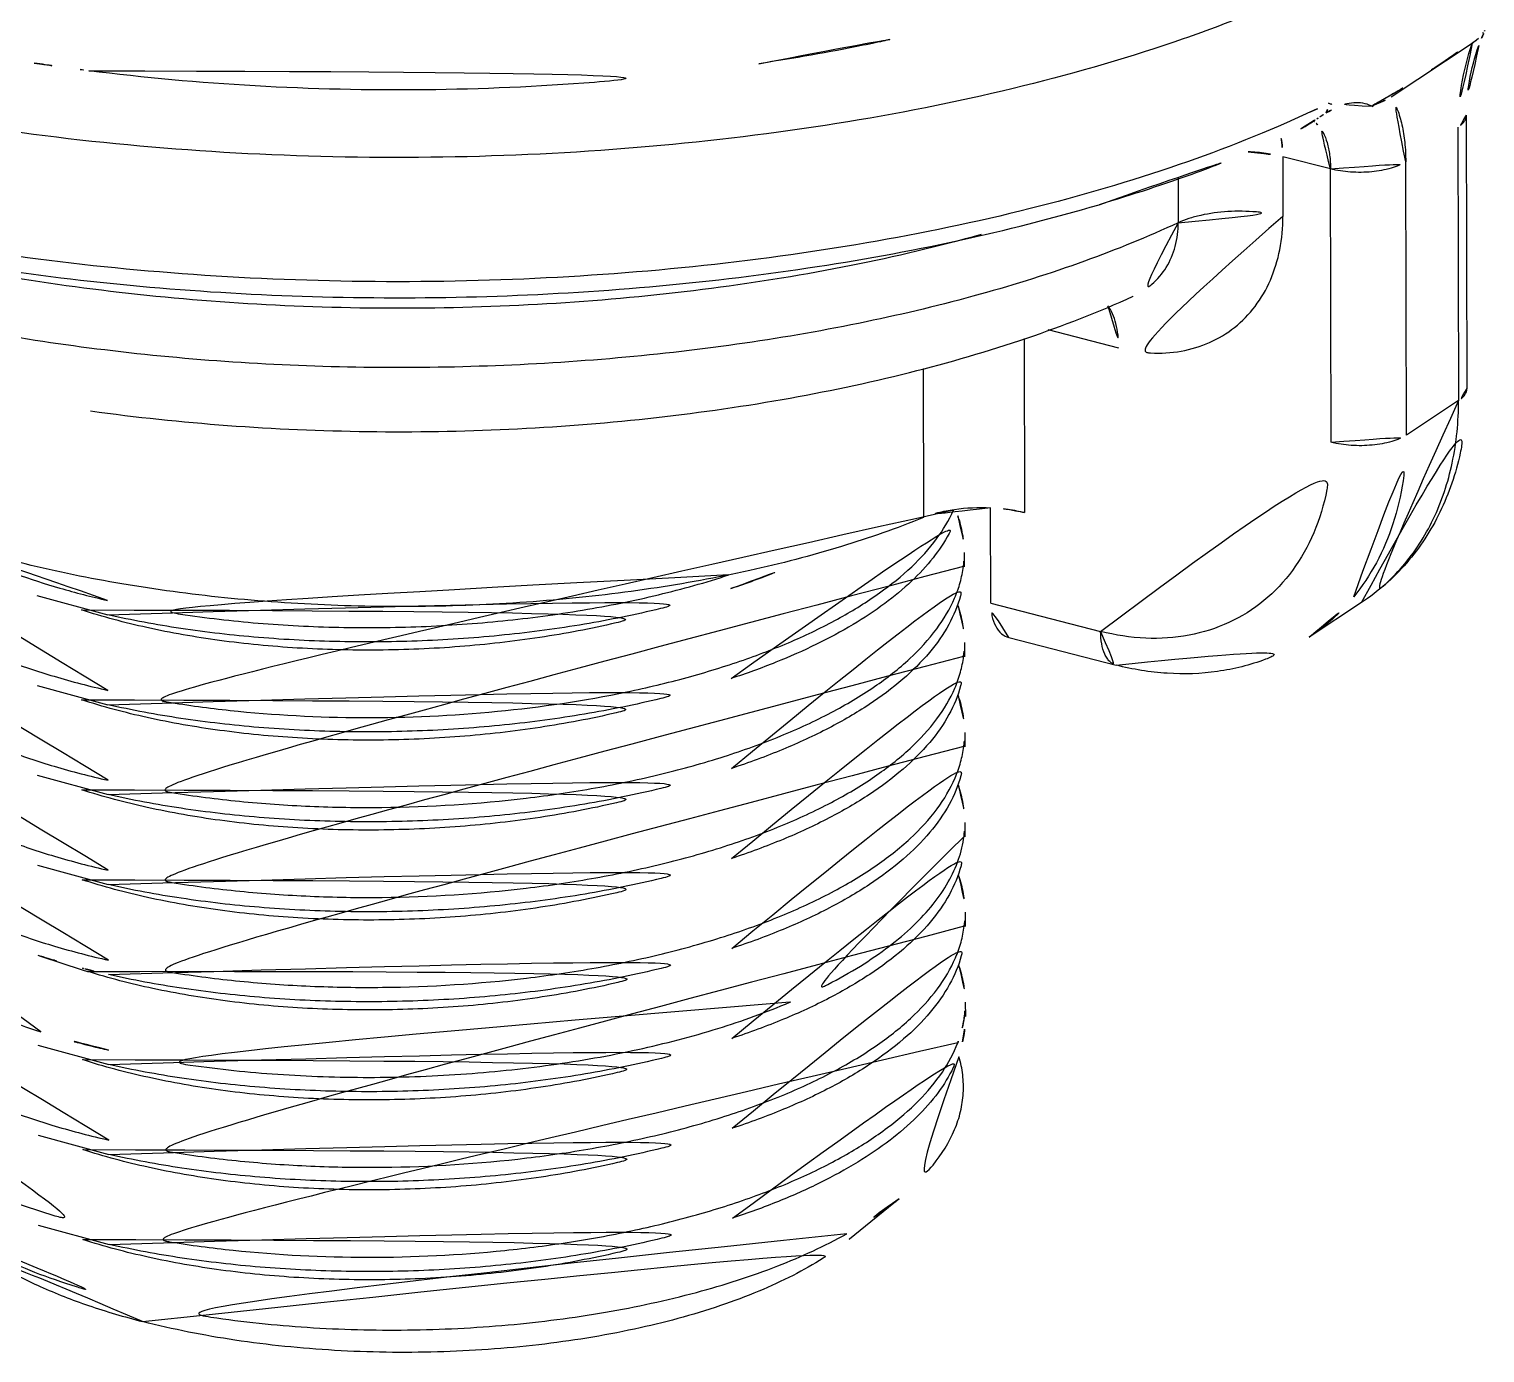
# Model space of a CAD drawing. Extents: x 16296660632 to 16296672714, y -37409619871 to -37409617455.
# Drawn here: x 16296672605.02 to 16296672631.71, y -37409617815.95 to -37409617791.69 of the extents above; entities that cross this region are included whole.
import ezdxf

# ---------------------------------------------------------------- set-up
doc = ezdxf.new("R2010")
doc.units = 0
doc.header["$LTSCALE"] = 10
doc.header["$MEASUREMENT"] = 0
doc.layers.get('0').update_dxf_attribs({"linetype": 'CONTINUOUS'})
doc.layers.add('02___PRT_ALL_AXES', color=7, linetype='CONTINUOUS')

msp = doc.modelspace()

# ---------------------------------------------------------------- linework, layer by layer
at = {"color": 7, "linetype": 'Continuous'}
for p, q in [((16296672631.66338, -37409617791.76329), (16296672631.67325, -37409617791.755363)), ((16296672631.67325, -37409617791.755363), (16296672631.67901, -37409617791.756844)), ((16296672629.98844, -37409617792.929649), (16296672631.476391, -37409617791.948288)), ((16296672629.653891, -37409617793.087196), (16296672629.659651, -37409617793.088676)), ((16296672629.65394, -37409617793.108162), (16296672629.653891, -37409617793.087196)), ((16296672628.62701, -37409617793.336838), (16296672628.65447, -37409617793.317596)), ((16296672628.65447, -37409617793.317596), (16296672628.647051, -37409617793.322693)), ((16296672631.36668, -37409617793.27002), (16296672631.37809, -37409617798.280144)), ((16296672631.213791, -37409617793.489929), (16296672631.225201, -37409617798.500053)), ((16296672628.87874, -37409617794.253647), (16296672628.00289, -37409617794.028633)), ((16296672628.00289, -37409617794.028633), (16296672628.005381, -37409617795.12175)), ((16296672630.268669, -37409617799.13092), (16296672630.257259, -37409617794.120796)), ((16296672626.085541, -37409617794.422783), (16296672626.0874, -37409617795.238213)), ((16296672628.890141, -37409617799.263771), (16296672628.87874, -37409617794.253647)), ((16296672625.262871, -37409617796.586014), (16296672625.261801, -37409617796.586487)), ((16296672623.263929, -37409617797.363571), (16296672623.271191, -37409617800.551376)), ((16296672624.997299, -37409617797.535316), (16296672623.702089, -37409617797.202568)), ((16296672621.41094, -37409617797.909027), (16296672621.41716, -37409617800.639977)), ((16296672631.225201, -37409617798.500053), (16296672630.268669, -37409617799.13092)), ((16296672622.64922, -37409617802.212379), (16296672622.64525, -37409617800.467041)), ((16296672605.164921, -37409617802.070618), (16296672606.462799, -37409617802.424782)), ((16296672622.64922, -37409617802.212379), (16296672624.664949, -37409617802.730247)), ((16296672629.445959, -37409617802.202957), (16296672628.489429, -37409617802.833832)), ((16296672622.98439, -37409617802.843964), (16296672624.947531, -37409617803.348312)), ((16296672605.16868, -37409617803.719414), (16296672606.466551, -37409617804.073563)), ((16296672605.17243, -37409617805.368187), (16296672606.470301, -37409617805.722351)), ((16296672605.17618, -37409617807.016983), (16296672606.47406, -37409617807.371132)), ((16296672605.179939, -37409617808.665756), (16296672605.231779, -37409617808.682472)), ((16296672605.231741, -37409617808.682587), (16296672605.99733, -37409617808.931267)), ((16296672605.99733, -37409617808.931267), (16296672606.09367, -37409617808.962097)), ((16296672605.183689, -37409617810.314537), (16296672606.481569, -37409617810.668709)), ((16296672605.187441, -37409617811.963333), (16296672606.485319, -37409617812.31749)), ((16296672605.1912, -37409617813.612106), (16296672606.489071, -37409617813.966278)), ((16296672620.05829, -37409617813.872673), (16296672620.050381, -37409617813.879112))]:
    msp.add_line(p, q, dxfattribs=at)
for centre, radius, start, end in [((16296672635.17503, -37409617793.260696), 3.796282, 156.9885711, 160.489671), ((16296672635.00161, -37409617793.188057), 3.608261, 156.6600089, 156.9738341), ((16296672634.93115, -37409617793.157532), 3.531474, 155.8639247, 156.6619174), ((16296672619.873659, -37409617774.65799), 20.463329, 294.975994, 296.0016354), ((16296672628.482491, -37409617793.051407), 0.362068, 331.2631102, 0.2037039), ((16296672628.052601, -37409617792.628128), 1.671738, 343.3127305, 344.00879), ((16296672628.340651, -37409617793.717323), 0.408707, 53.2749682, 57.1670296), ((16296672625.77334, -37409617789.128738), 5.084027, 303.5094821, 304.1440503), ((16296672628.330959, -37409617793.730507), 0.425073, 51.9926989, 53.2907919), ((16296672625.601721, -37409617788.875107), 5.390268, 304.1408078, 304.4001205), ((16296672630.22875, -37409617795.607353), 2.778734, 123.3148606, 124.5098513), ((16296672620.180651, -37409617801.287857), 1.984704, 352.6852825, 0.0996662), ((16296672620.18438, -37409617802.936653), 1.98473, 352.6905689, 0.1036004), ((16296672620.188021, -37409617804.585419), 1.984847, 352.6896878, 0.1105945), ((16296672620.191719, -37409617806.2342), 1.9849, 352.6848489, 0.1105945), ((16296672620.19549, -37409617807.88298), 1.984882, 352.6830868, 0.1053489), ((16296672609.49934, -37409617795.327843), 14.019929, 252.2783892, 255.5625738), ((16296672609.88765, -37409617793.893082), 15.506195, 255.4948241, 255.660007), ((16296672610.03384, -37409617793.315376), 16.102109, 255.6652022, 257.2415086), ((16296672614.376129, -37409617798.775963), 11.690963, 293.1207583, 293.2742987), ((16296672620.1994, -37409617809.531769), 1.984725, 352.6892543, 0.102289), ((16296672619.90802, -37409617809.459473), 2.285687, 339.2455845, 341.0868274)]:
    msp.add_arc(centre, radius, start, end, dxfattribs=at)
for points, knots in [([(16296672589.63319, -37409617787.191757), (16296672589.633711, -37409617787.421967), (16296672589.673201, -37409617787.886093), (16296672589.845539, -37409617788.570976), (16296672590.127029, -37409617789.240257), (16296672590.51214, -37409617789.889977), (16296672590.996429, -37409617790.517403), (16296672591.791599, -37409617791.346573), (16296672593.030479, -37409617792.315117), (16296672594.80411, -37409617793.336014), (16296672596.87949, -37409617794.24044), (16296672599.22278, -37409617795.016479), (16296672601.79459, -37409617795.652473), (16296672604.54978, -37409617796.137741), (16296672607.43894, -37409617796.463791), (16296672610.409531, -37409617796.624763), (16296672613.407169, -37409617796.617729), (16296672616.37685, -37409617796.442833), (16296672619.264271, -37409617796.103233), (16296672622.01668, -37409617795.605072), (16296672623.785219, -37409617795.158867), (16296672624.6348, -37409617794.90786)], [0, 0, 0, 0, 0.017778913, 0.035785803, 0.054332605, 0.07365821, 0.093956902, 0.115412241, 0.16224656, 0.214796608, 0.273099995, 0.336793715, 0.405225559, 0.477534635, 0.552711667, 0.629647432, 0.707174792, 0.784107675, 0.859278927, 0.93157999, 1, 1, 1, 1]), ([(16296672628.514071, -37409617793.20768), (16296672627.72966, -37409617793.573181), (16296672626.037649, -37409617794.241203), (16296672623.31292, -37409617795.035133), (16296672620.33161, -37409617795.654198), (16296672617.160469, -37409617796.083977), (16296672613.87042, -37409617796.314598), (16296672610.535561, -37409617796.34066), (16296672607.230989, -37409617796.161568), (16296672604.03109, -37409617795.781464), (16296672601.007469, -37409617795.209106), (16296672598.227859, -37409617794.457603), (16296672596.110991, -37409617793.676376), (16296672594.59729, -37409617792.967148), (16296672593.590561, -37409617792.416557), (16296672592.687059, -37409617791.83593), (16296672591.891769, -37409617791.228287), (16296672591.20907, -37409617790.596771), (16296672590.64295, -37409617789.944344), (16296672590.19688, -37409617789.274132), (16296672589.87431, -37409617788.589203), (16296672589.6784, -37409617787.893677), (16296672589.633711, -37409617787.423317), (16296672589.63319, -37409617787.191757)], [0, 0, 0, 0, 0.060698323, 0.127318054, 0.198848635, 0.274068124, 0.351610468, 0.430025927, 0.507835238, 0.583581685, 0.655882915, 0.723485979, 0.78533268, 0.813852288, 0.840671374, 0.865756334, 0.889110714, 0.910782803, 0.93087523, 0.949558133, 0.967077088, 0.983758737, 1, 1, 1, 1]), ([(16296672631.476391, -37409617791.948288), (16296672631.49802, -37409617791.934021), (16296672631.57375, -37409617791.8797), (16296672631.64068, -37409617791.81218), (16296672631.67901, -37409617791.756844)], [0, 0, 0, 0, 0.27797581, 1, 1, 1, 1]), ([(16296672630.73242, -37409617792.438957), (16296672630.81489, -37409617792.384567), (16296672631.13278, -37409617792.170021), (16296672631.441339, -37409617791.941513), (16296672631.66338, -37409617791.76329)], [0, 0, 0, 0, 0.257606477, 1, 1, 1, 1]), ([(16296672631.476391, -37409617791.948288), (16296672631.390961, -37409617792.201218), (16296672631.262289, -37409617792.710403), (16296672631.213209, -37409617793.233917), (16296672631.213791, -37409617793.489929)], [0, 0, 0, 0, 0.510481897, 1, 1, 1, 1]), ([(16296672631.596729, -37409617791.992821), (16296672631.52177, -37409617792.203941), (16296672631.41041, -37409617792.625542), (16296672631.366199, -37409617793.059959), (16296672631.36668, -37409617793.27002)], [0, 0, 0, 0, 0.51609699, 1, 1, 1, 1]), ([(16296672629.653891, -37409617793.087196), (16296672629.74843, -37409617793.035263), (16296672630.11422, -37409617792.829872), (16296672630.47226, -37409617792.61055), (16296672630.73242, -37409617792.438957)], [0, 0, 0, 0, 0.257116454, 1, 1, 1, 1]), ([(16296672626.0874, -37409617795.238213), (16296672625.526911, -37409617795.499283), (16296672624.330641, -37409617795.984779), (16296672622.4163, -37409617796.586884), (16296672620.33367, -37409617797.085426), (16296672618.11598, -37409617797.472214), (16296672615.798519, -37409617797.74099), (16296672613.4184, -37409617797.88736), (16296672611.01375, -37409617797.908928), (16296672608.623159, -37409617797.805351), (16296672606.28496, -37409617797.578323), (16296672604.036579, -37409617797.231552), (16296672601.913919, -37409617796.770691), (16296672599.950661, -37409617796.203178), (16296672598.17774, -37409617795.538162), (16296672596.62241, -37409617794.785767), (16296672595.308729, -37409617793.957649), (16296672594.56266, -37409617793.324333), (16296672594.24453, -37409617792.996231)], [0, 0, 0, 0, 0.055798927, 0.116325573, 0.180949023, 0.248912647, 0.319362714, 0.391381437, 0.464011131, 0.536279185, 0.607221801, 0.675908334, 0.741466677, 0.803111189, 0.860175388, 0.912153387, 0.958757053, 1, 1, 1, 1]), ([(16296672628.799959, -37409617793.225487), (16296672628.8153, -37409617793.21682), (16296672628.88155, -37409617793.179832), (16296672628.947701, -37409617793.142464), (16296672628.996691, -37409617793.110924)], [0, 0, 0, 0, 0.232187427, 1, 1, 1, 1]), ([(16296672629.65394, -37409617793.108162), (16296672629.60804, -37409617793.082817), (16296672629.507561, -37409617793.043777), (16296672629.343031, -37409617793.026337), (16296672629.16917, -37409617793.04866), (16296672629.05447, -37409617793.086739), (16296672628.996691, -37409617793.110924)], [0, 0, 0, 0, 0.231576533, 0.469378164, 0.723384111, 1, 1, 1, 1]), ([(16296672629.659651, -37409617793.088676), (16296672629.71999, -37409617793.066338), (16296672629.83284, -37409617793.019791), (16296672629.940359, -37409617792.961357), (16296672629.98844, -37409617792.929649)], [0, 0, 0, 0, 0.527646348, 1, 1, 1, 1]), ([(16296672630.257259, -37409617794.120796), (16296672630.25699, -37409617794.002823), (16296672630.246281, -37409617793.776047), (16296672630.19626, -37409617793.454567), (16296672630.114111, -37409617793.171806), (16296672630.03417, -37409617793.003609), (16296672629.98844, -37409617792.929649)], [0, 0, 0, 0, 0.28665818, 0.55058756, 0.788715988, 1, 1, 1, 1]), ([(16296672628.580099, -37409617793.367767), (16296672628.540371, -37409617793.394073), (16296672628.37673, -37409617793.499023), (16296672628.205339, -37409617793.592407), (16296672628.07144, -37409617793.652573)], [0, 0, 0, 0, 0.245034653, 1, 1, 1, 1]), ([(16296672628.643089, -37409617793.44146), (16296672628.63908, -37409617793.437263), (16296672628.623131, -37409617793.421066), (16296672628.606039, -37409617793.405998), (16296672628.592699, -37409617793.395576)], [0, 0, 0, 0, 0.255421451, 1, 1, 1, 1]), ([(16296672628.70256, -37409617793.285263), (16296672628.71081, -37409617793.279846), (16296672628.7428, -37409617793.259163), (16296672628.775391, -37409617793.239388), (16296672628.799959, -37409617793.225487)], [0, 0, 0, 0, 0.258874402, 1, 1, 1, 1]), ([(16296672631.366671, -37409617793.27002), (16296672631.36673, -37409617793.28952), (16296672631.359501, -37409617793.330528), (16296672631.328381, -37409617793.388489), (16296672631.27866, -37409617793.443024), (16296672631.237009, -37409617793.474617), (16296672631.213791, -37409617793.489929)], [0, 0, 0, 0, 0.210241536, 0.439114392, 0.700266286, 1, 1, 1, 1]), ([(16296672628.87874, -37409617794.253647), (16296672628.87854, -37409617794.167999), (16296672628.86936, -37409617794.005142), (16296672628.8255, -37409617793.778549), (16296672628.753719, -37409617793.588547), (16296672628.68288, -37409617793.483276), (16296672628.643089, -37409617793.44146)], [0, 0, 0, 0, 0.297763528, 0.565476273, 0.799308578, 1, 1, 1, 1]), ([(16296672624.6348, -37409617794.90786), (16296672625.238529, -37409617794.729492), (16296672626.399229, -37409617794.350182), (16296672627.53252, -37409617793.894493), (16296672628.071449, -37409617793.652573)], [0, 0, 0, 0, 0.515899035, 1, 1, 1, 1]), ([(16296672627.367729, -37409617793.938843), (16296672627.478121, -37409617793.943573), (16296672627.69173, -37409617793.962563), (16296672627.902531, -37409617794.002853), (16296672628.00289, -37409617794.028633)], [0, 0, 0, 0, 0.516043225, 1, 1, 1, 1]), ([(16296672627.97477, -37409617793.692017), (16296672627.97945, -37409617793.718437), (16296672627.99629, -37409617793.829872), (16296672628.002701, -37409617793.94278), (16296672628.00289, -37409617794.028633)], [0, 0, 0, 0, 0.238033609, 1, 1, 1, 1]), ([(16296672628.87874, -37409617794.253647), (16296672628.997881, -37409617794.284264), (16296672629.249981, -37409617794.320663), (16296672629.62479, -37409617794.315689), (16296672629.925579, -37409617794.263618), (16296672630.132099, -37409617794.190987), (16296672630.21941, -37409617794.14576), (16296672630.257259, -37409617794.120796)], [0, 0, 0, 0, 0.260882983, 0.536613752, 0.792651294, 0.903845731, 1, 1, 1, 1]), ([(16296672628.005381, -37409617795.12175), (16296672628.00581, -37409617795.326698), (16296672627.970409, -37409617795.727577), (16296672627.79932, -37409617796.291603), (16296672627.51729, -37409617796.781113), (16296672627.13493, -37409617797.174927), (16296672626.668791, -37409617797.4562), (16296672626.139771, -37409617797.61422), (16296672625.57061, -37409617797.645447), (16296672625.187929, -37409617797.584282), (16296672624.997299, -37409617797.535316)], [0, 0, 0, 0, 0.135914308, 0.264904296, 0.387911448, 0.507003901, 0.625035728, 0.74502098, 0.86948108, 1, 1, 1, 1]), ([(16296672626.0874, -37409617795.238213), (16296672626.087721, -37409617795.384277), (16296672626.0532, -37409617795.671387), (16296672625.887159, -37409617796.064171), (16296672625.618759, -37409617796.382317), (16296672625.38625, -37409617796.529953), (16296672625.262871, -37409617796.586014)], [0, 0, 0, 0, 0.262664308, 0.512984468, 0.756289042, 1, 1, 1, 1]), ([(16296672626.0874, -37409617795.23835), (16296672626.149429, -37409617795.209457), (16296672626.2847, -37409617795.157677), (16296672626.586309, -37409617795.076843), (16296672627.0028, -37409617795.022873), (16296672627.510099, -37409617795.028503), (16296672627.846479, -37409617795.080917), (16296672628.005381, -37409617795.12175)], [0, 0, 0, 0, 0.105193796, 0.22204742, 0.47947651, 0.747773102, 1, 1, 1, 1]), ([(16296672601.67165, -37409617795.591393), (16296672602.47105, -37409617795.800194), (16296672604.13064, -37409617796.16291), (16296672606.702311, -37409617796.541992), (16296672609.38176, -37409617796.765167), (16296672612.113199, -37409617796.827682), (16296672614.839951, -37409617796.72818), (16296672617.50543, -37409617796.468781), (16296672620.054171, -37409617796.055038), (16296672621.69449, -37409617795.669456), (16296672622.48267, -37409617795.449516)], [0, 0, 0, 0, 0.117899111, 0.242147922, 0.370690454, 0.501327146, 0.631790903, 0.75982027, 0.883232212, 1, 1, 1, 1]), ([(16296672598.45368, -37409617796.604973), (16296672599.008949, -37409617796.857224), (16296672600.18252, -37409617797.322372), (16296672602.04635, -37409617797.893578), (16296672604.05043, -37409617798.358307), (16296672605.43738, -37409617798.590088), (16296672606.14855, -37409617798.688393)], [0, 0, 0, 0, 0.228790854, 0.472848128, 0.730677081, 1, 1, 1, 1]), ([(16296672606.14855, -37409617798.688393), (16296672606.9821, -37409617798.803612), (16296672608.6742, -37409617798.980766), (16296672611.235399, -37409617799.091377), (16296672613.809299, -37409617799.049088), (16296672616.34646, -37409617798.854584), (16296672618.79891, -37409617798.511078), (16296672621.121929, -37409617798.023743), (16296672623.275499, -37409617797.398819), (16296672624.62644, -37409617796.874359), (16296672625.261801, -37409617796.586487)], [0, 0, 0, 0, 0.129792869, 0.262216531, 0.39519337, 0.526617288, 0.654462929, 0.776897018, 0.892409944, 1, 1, 1, 1]), ([(16296672621.41716, -37409617800.639977), (16296672620.92465, -37409617800.842667), (16296672619.87459, -37409617801.210739), (16296672618.20219, -37409617801.642799), (16296672616.39554, -37409617801.970757), (16296672614.493139, -37409617802.187393), (16296672612.53545, -37409617802.287971), (16296672610.564289, -37409617802.270317), (16296672608.62178, -37409617802.134819), (16296672606.749371, -37409617801.884438), (16296672604.986851, -37409617801.52462), (16296672603.3715, -37409617801.063217), (16296672601.936769, -37409617800.509941), (16296672600.712311, -37409617799.876343), (16296672599.857441, -37409617799.270241), (16296672599.312691, -37409617798.751404), (16296672598.986401, -37409617798.364487), (16296672598.72945, -37409617797.96759), (16296672598.54373, -37409617797.562447), (16296672598.43099, -37409617797.151382), (16296672598.40526, -37409617796.873611), (16296672598.40494, -37409617796.736763)], [0, 0, 0, 0, 0.063106491, 0.131613925, 0.204482108, 0.280496717, 0.358334775, 0.43661156, 0.513928049, 0.588916882, 0.660289993, 0.726890737, 0.787754675, 0.842189115, 0.889889728, 0.911296512, 0.931184541, 0.949722835, 0.967151357, 0.983784121, 1, 1, 1, 1]), ([(16296672624.79645, -37409617796.763611), (16296672624.83053, -37409617796.807327), (16296672624.8906, -37409617796.911652), (16296672624.95187, -37409617797.093391), (16296672624.98918, -37409617797.305321), (16296672624.99712, -37409617797.456337), (16296672624.997299, -37409617797.535316)], [0, 0, 0, 0, 0.20534866, 0.441165576, 0.707410086, 1, 1, 1, 1]), ([(16296672631.37808, -37409617798.280144), (16296672631.378139, -37409617798.299637), (16296672631.370899, -37409617798.340652), (16296672631.33979, -37409617798.398613), (16296672631.29007, -37409617798.453148), (16296672631.248409, -37409617798.484741), (16296672631.225201, -37409617798.500053)], [0, 0, 0, 0, 0.210241537, 0.439114393, 0.700266286, 1, 1, 1, 1]), ([(16296672629.445959, -37409617802.202957), (16296672629.751881, -37409617802.001198), (16296672630.31415, -37409617801.505676), (16296672630.93148, -37409617800.555901), (16296672631.302299, -37409617799.45652), (16296672631.37899, -37409617798.675682), (16296672631.37809, -37409617798.280144)], [0, 0, 0, 0, 0.241739064, 0.487048321, 0.739075659, 1, 1, 1, 1]), ([(16296672631.225201, -37409617798.500053), (16296672631.22607, -37409617798.883102), (16296672631.155029, -37409617799.631081), (16296672630.86315, -37409617800.512909), (16296672630.517071, -37409617801.131798), (16296672630.20886, -37409617801.544617), (16296672629.85265, -37409617801.906372), (16296672629.585369, -37409617802.111008), (16296672629.445971, -37409617802.202957)], [0, 0, 0, 0, 0.268682583, 0.522613549, 0.644968449, 0.764803857, 0.882861434, 1, 1, 1, 1]), ([(16296672628.890141, -37409617799.263771), (16296672629.009279, -37409617799.29438), (16296672629.261391, -37409617799.330788), (16296672629.63619, -37409617799.325813), (16296672629.936991, -37409617799.273743), (16296672630.143511, -37409617799.201111), (16296672630.23082, -37409617799.155884), (16296672630.268669, -37409617799.13092)], [0, 0, 0, 0, 0.260882983, 0.536613752, 0.792651293, 0.903845731, 1, 1, 1, 1]), ([(16296672624.664949, -37409617802.730247), (16296672624.93469, -37409617802.799553), (16296672625.47646, -37409617802.88446), (16296672626.28125, -37409617802.832771), (16296672627.02647, -37409617802.59848), (16296672627.679779, -37409617802.189209), (16296672628.21294, -37409617801.622581), (16296672628.60465, -37409617800.923737), (16296672628.841681, -37409617800.122467), (16296672628.8908, -37409617799.554207), (16296672628.890141, -37409617799.263771)], [0, 0, 0, 0, 0.130394032, 0.254597731, 0.374374384, 0.492359771, 0.611592827, 0.734838037, 0.86401965, 1, 1, 1, 1]), ([(16296672629.303711, -37409617802.096024), (16296672629.461781, -37409617801.902283), (16296672629.744631, -37409617801.474861), (16296672630.048269, -37409617800.754059), (16296672630.23115, -37409617799.962601), (16296672630.2693, -37409617799.411507), (16296672630.268669, -37409617799.13092)], [0, 0, 0, 0, 0.236174014, 0.480574948, 0.734990697, 1, 1, 1, 1]), ([(16296672621.96871, -37409617800.50766), (16296672621.88512, -37409617800.694107), (16296672621.65892, -37409617801.066704), (16296672621.19401, -37409617801.575531), (16296672620.5963, -37409617802.055946), (16296672619.87434, -37409617802.502579), (16296672619.037979, -37409617802.910393), (16296672618.098881, -37409617803.274223), (16296672617.07032, -37409617803.589447), (16296672615.572399, -37409617803.945686), (16296672613.584961, -37409617804.238007), (16296672611.14838, -37409617804.349121), (16296672609.1243, -37409617804.243141), (16296672607.57019, -37409617804.03553), (16296672606.826269, -37409617803.892288), (16296672606.46595, -37409617803.8106)], [0, 0, 0, 0, 0.036840325, 0.07785131, 0.123708814, 0.174653592, 0.230602971, 0.291234124, 0.356047065, 0.424406092, 0.568677107, 0.717433571, 0.863517021, 0.933388585, 1, 1, 1, 1]), ([(16296672622.64665, -37409617800.462051), (16296672622.42555, -37409617800.451897), (16296672622.0989, -37409617800.465858), (16296672621.689381, -37409617800.54528), (16296672621.50255, -37409617800.604843), (16296672621.41716, -37409617800.639977)], [0, 0, 0, 0, 0.53119001, 0.778383435, 1, 1, 1, 1]), ([(16296672622.048, -37409617800.611023), (16296672622.08604, -37409617800.720253), (16296672622.144699, -37409617800.942398), (16296672622.165119, -37409617801.17141), (16296672622.16535, -37409617801.284401)], [0, 0, 0, 0, 0.505835389, 1, 1, 1, 1]), ([(16296672623.271191, -37409617800.551376), (16296672623.172489, -37409617800.526016), (16296672622.965231, -37409617800.486214), (16296672622.755199, -37409617800.467033), (16296672622.64665, -37409617800.462051)], [0, 0, 0, 0, 0.483941047, 1, 1, 1, 1]), ([(16296672617.89185, -37409617803.594048), (16296672618.16754, -37409617803.503143), (16296672618.69709, -37409617803.31144), (16296672619.444611, -37409617802.982643), (16296672620.11447, -37409617802.624161), (16296672620.699841, -37409617802.239143), (16296672621.194929, -37409617801.830994), (16296672621.594721, -37409617801.402763), (16296672621.894529, -37409617800.957809), (16296672622.028891, -37409617800.642227), (16296672622.075569, -37409617800.48571)], [0, 0, 0, 0, 0.161608478, 0.3132795, 0.454251677, 0.584069066, 0.702701165, 0.810642614, 0.909070887, 1, 1, 1, 1]), ([(16296672606.46595, -37409617803.8106), (16296672606.13456, -37409617803.735474), (16296672605.499491, -37409617803.571259), (16296672604.603559, -37409617803.271049), (16296672603.808319, -37409617802.929611), (16296672603.12439, -37409617802.551979), (16296672602.56044, -37409617802.143028), (16296672602.12369, -37409617801.706932), (16296672601.82089, -37409617801.247658), (16296672601.711309, -37409617800.917686), (16296672601.684629, -37409617800.757187)], [0, 0, 0, 0, 0.171556962, 0.330901361, 0.476613861, 0.607909418, 0.72455492, 0.827227294, 0.917854715, 1, 1, 1, 1]), ([(16296672606.4622, -37409617802.161812), (16296672606.16754, -37409617802.095016), (16296672605.59973, -37409617801.950172), (16296672604.791599, -37409617801.690292), (16296672604.060749, -37409617801.397179), (16296672603.60988, -37409617801.171722), (16296672603.400539, -37409617801.053131)], [0, 0, 0, 0, 0.27746962, 0.537813093, 0.779044029, 1, 1, 1, 1]), ([(16296672622.1492, -37409617801.54055), (16296672622.13666, -37409617801.638443), (16296672622.09638, -37409617801.835716), (16296672621.955839, -37409617802.231293), (16296672621.662661, -37409617802.720718), (16296672621.15765, -37409617803.26487), (16296672620.50153, -37409617803.775482), (16296672619.7048, -37409617804.24633), (16296672618.77989, -37409617804.671333), (16296672617.741541, -37409617805.044327), (16296672616.606621, -37409617805.359802), (16296672615.393749, -37409617805.613113), (16296672613.68519, -37409617805.864952), (16296672611.93244, -37409617805.975327), (16296672610.178289, -37409617805.947144), (16296672608.891991, -37409617805.856689), (16296672607.656321, -37409617805.699097), (16296672606.856461, -37409617805.547073), (16296672606.469709, -37409617805.459389)], [0, 0, 0, 0, 0.017130829, 0.03480603, 0.072673263, 0.115146205, 0.163005711, 0.216491023, 0.275447027, 0.33943442, 0.407806146, 0.479755957, 0.554363921, 0.707457739, 0.783886722, 0.858791323, 0.93116254, 1, 1, 1, 1]), ([(16296672617.88809, -37409617801.945259), (16296672618.028749, -37409617801.89888), (16296672618.56321, -37409617801.713799), (16296672619.08675, -37409617801.495949), (16296672619.46174, -37409617801.312393)], [0, 0, 0, 0, 0.261854608, 1, 1, 1, 1]), ([(16296672617.851049, -37409617801.694267), (16296672617.426291, -37409617801.833122), (16296672616.53894, -37409617802.080597), (16296672615.15394, -37409617802.359047), (16296672613.699381, -37409617802.552048), (16296672612.206539, -37409617802.656212), (16296672610.70743, -37409617802.670082), (16296672609.23414, -37409617802.594254), (16296672607.81846, -37409617802.43119), (16296672606.903259, -37409617802.26181), (16296672606.4622, -37409617802.161812)], [0, 0, 0, 0, 0.116383478, 0.239616217, 0.367651553, 0.498257395, 0.629110723, 0.757857266, 0.882215267, 1, 1, 1, 1]), ([(16296672617.895599, -37409617805.242844), (16296672618.21393, -37409617805.137871), (16296672618.82103, -37409617804.91507), (16296672619.667471, -37409617804.525879), (16296672620.40687, -37409617804.098061), (16296672621.02936, -37409617803.636543), (16296672621.52663, -37409617803.146057), (16296672621.89131, -37409617802.630753), (16296672622.115629, -37409617802.095558), (16296672622.16634, -37409617801.726021), (16296672622.165951, -37409617801.547234)], [0, 0, 0, 0, 0.168103805, 0.323990811, 0.466686378, 0.595777948, 0.711612487, 0.815569174, 0.910333113, 1, 1, 1, 1]), ([(16296672606.462799, -37409617802.424782), (16296672606.90555, -37409617802.525146), (16296672607.824341, -37409617802.695061), (16296672609.24563, -37409617802.858223), (16296672610.72471, -37409617802.933487), (16296672612.22945, -37409617802.918404), (16296672613.727369, -37409617802.812363), (16296672615.186131, -37409617802.616867), (16296672616.574141, -37409617802.335403), (16296672617.462919, -37409617802.085457), (16296672617.88809, -37409617801.945259)], [0, 0, 0, 0, 0.117843165, 0.242278633, 0.371104929, 0.502020526, 0.632650523, 0.760655428, 0.883791099, 1, 1, 1, 1]), ([(16296672605.98233, -37409617802.336121), (16296672606.375891, -37409617802.464027), (16296672607.213091, -37409617802.685837), (16296672608.53688, -37409617802.916191), (16296672609.95439, -37409617803.052673), (16296672611.42626, -37409617803.09008), (16296672612.91176, -37409617803.026077), (16296672614.36972, -37409617802.861214), (16296672615.759609, -37409617802.598953), (16296672616.648729, -37409617802.354156), (16296672617.072491, -37409617802.214287)], [0, 0, 0, 0, 0.110386174, 0.230604874, 0.358076982, 0.48991074, 0.623047091, 0.754394323, 0.880961676, 1, 1, 1, 1]), ([(16296672622.051331, -37409617802.258583), (16296672622.0895, -37409617802.367973), (16296672622.148359, -37409617802.590477), (16296672622.168871, -37409617802.819893), (16296672622.169109, -37409617802.93306)], [0, 0, 0, 0, 0.505855629, 1, 1, 1, 1]), ([(16296672622.984221, -37409617802.84391), (16296672622.93466, -37409617802.831139), (16296672622.835251, -37409617802.776031), (16296672622.728399, -37409617802.630547), (16296672622.662729, -37409617802.435913), (16296672622.649401, -37409617802.289993), (16296672622.64922, -37409617802.212379)], [0, 0, 0, 0, 0.201268718, 0.428625819, 0.694835771, 1, 1, 1, 1]), ([(16296672628.489429, -37409617802.833832), (16296672628.642031, -37409617802.733177), (16296672628.9335, -37409617802.506943), (16296672629.187059, -37409617802.239014), (16296672629.303711, -37409617802.096024)], [0, 0, 0, 0, 0.497667858, 1, 1, 1, 1]), ([(16296672606.469709, -37409617805.459389), (16296672606.138309, -37409617805.384247), (16296672605.50321, -37409617805.220032), (16296672604.60725, -37409617804.919823), (16296672603.812, -37409617804.578369), (16296672603.128071, -37409617804.200706), (16296672602.564119, -37409617803.791748), (16296672602.127371, -37409617803.355629), (16296672601.824579, -37409617802.896317), (16296672601.715031, -37409617802.566353), (16296672601.68837, -37409617802.405838)], [0, 0, 0, 0, 0.171557653, 0.33090555, 0.476616822, 0.607909659, 0.724554872, 0.827227548, 0.917854726, 1, 1, 1, 1]), ([(16296672624.664949, -37409617802.730247), (16296672624.665131, -37409617802.807266), (16296672624.675739, -37409617802.950058), (16296672624.72187, -37409617803.116463), (16296672624.77906, -37409617803.221497), (16296672624.827789, -37409617803.281502), (16296672624.88398, -37409617803.325241), (16296672624.92627, -37409617803.34285), (16296672624.947531, -37409617803.348312)], [0, 0, 0, 0, 0.319263035, 0.590841398, 0.707692954, 0.81292018, 0.909010447, 1, 1, 1, 1]), ([(16296672624.947531, -37409617803.348312), (16296672625.253811, -37409617803.427002), (16296672625.87431, -37409617803.528862), (16296672626.807131, -37409617803.497101), (16296672627.69693, -37409617803.273933), (16296672628.23933, -37409617802.998779), (16296672628.489429, -37409617802.833832)], [0, 0, 0, 0, 0.257808658, 0.50911534, 0.755759123, 1, 1, 1, 1]), ([(16296672622.152981, -37409617803.189163), (16296672622.14044, -37409617803.287064), (16296672622.10018, -37409617803.484329), (16296672621.959669, -37409617803.879921), (16296672621.666531, -37409617804.369362), (16296672621.161539, -37409617804.913544), (16296672620.505449, -37409617805.424156), (16296672619.708719, -37409617805.895027), (16296672618.783819, -37409617806.320053), (16296672617.74547, -37409617806.693062), (16296672616.610559, -37409617807.008537), (16296672615.39768, -37409617807.261871), (16296672613.689091, -37409617807.513718), (16296672611.936319, -37409617807.624107), (16296672610.182119, -37409617807.595932), (16296672608.89579, -37409617807.505478), (16296672607.660101, -37409617807.347893), (16296672606.86022, -37409617807.195847), (16296672606.473459, -37409617807.10817)], [0, 0, 0, 0, 0.017130684, 0.034805684, 0.072672291, 0.115144396, 0.163003117, 0.216487819, 0.275443431, 0.339430579, 0.407801854, 0.479750745, 0.554358651, 0.707454398, 0.783884224, 0.858789701, 0.931161836, 1, 1, 1, 1]), ([(16296672617.899349, -37409617806.891617), (16296672618.217699, -37409617806.786652), (16296672618.824829, -37409617806.563843), (16296672619.67132, -37409617806.174622), (16296672620.41074, -37409617805.746773), (16296672621.033239, -37409617805.285217), (16296672621.5305, -37409617804.794701), (16296672621.89517, -37409617804.279358), (16296672622.11944, -37409617803.744133), (16296672622.170111, -37409617803.374573), (16296672622.169701, -37409617803.19577)], [0, 0, 0, 0, 0.168105916, 0.323994304, 0.466690133, 0.595780996, 0.711614036, 0.815568933, 0.910332006, 1, 1, 1, 1]), ([(16296672606.466551, -37409617804.073563), (16296672606.909309, -37409617804.173943), (16296672607.8281, -37409617804.343842), (16296672609.249399, -37409617804.507011), (16296672610.7285, -37409617804.582283), (16296672612.23324, -37409617804.567177), (16296672613.731159, -37409617804.461143), (16296672615.189911, -37409617804.265648), (16296672616.577909, -37409617803.984177), (16296672617.466669, -37409617803.734253), (16296672617.89185, -37409617803.594048)], [0, 0, 0, 0, 0.11784393, 0.24228065, 0.371107813, 0.502024658, 0.632654548, 0.760657502, 0.883791369, 1, 1, 1, 1]), ([(16296672605.986071, -37409617803.984909), (16296672606.379629, -37409617804.112823), (16296672607.216841, -37409617804.334633), (16296672608.540621, -37409617804.56498), (16296672609.958139, -37409617804.701462), (16296672611.430019, -37409617804.738869), (16296672612.91552, -37409617804.674873), (16296672614.37347, -37409617804.509987), (16296672615.763359, -37409617804.247749), (16296672616.652479, -37409617804.00293), (16296672617.07625, -37409617803.863083)], [0, 0, 0, 0, 0.110386301, 0.230605114, 0.358077304, 0.489911103, 0.623047444, 0.754394611, 0.880961844, 1, 1, 1, 1]), ([(16296672622.053869, -37409617803.9039), (16296672622.092409, -37409617804.013779), (16296672622.151871, -37409617804.237328), (16296672622.1726, -37409617804.467873), (16296672622.172859, -37409617804.581589)], [0, 0, 0, 0, 0.50591231, 1, 1, 1, 1]), ([(16296672606.473459, -37409617807.10817), (16296672606.142059, -37409617807.033043), (16296672605.50696, -37409617806.868813), (16296672604.611, -37409617806.568604), (16296672603.815741, -37409617806.227142), (16296672603.131809, -37409617805.849487), (16296672602.56785, -37409617805.440514), (16296672602.1311, -37409617805.004387), (16296672601.82832, -37409617804.545082), (16296672601.718781, -37409617804.215088), (16296672601.69211, -37409617804.054581)], [0, 0, 0, 0, 0.171558324, 0.33090527, 0.476615433, 0.607908631, 0.724554431, 0.827227457, 0.917854584, 1, 1, 1, 1]), ([(16296672622.156731, -37409617804.837967), (16296672622.14419, -37409617804.935867), (16296672622.10393, -37409617805.133141), (16296672621.963409, -37409617805.528732), (16296672621.670259, -37409617806.018173), (16296672621.16527, -37409617806.56234), (16296672620.509171, -37409617807.072968), (16296672619.71245, -37409617807.543831), (16296672618.78754, -37409617807.968849), (16296672617.749201, -37409617808.341858), (16296672616.61429, -37409617808.657341), (16296672615.401421, -37409617808.91066), (16296672613.692829, -37409617809.162514), (16296672611.94005, -37409617809.272903), (16296672610.18586, -37409617809.244713), (16296672608.89954, -37409617809.154266), (16296672607.663851, -37409617808.996674), (16296672606.863979, -37409617808.844643), (16296672606.477209, -37409617808.756958)], [0, 0, 0, 0, 0.017130879, 0.03480603, 0.072672781, 0.115145037, 0.163003915, 0.216488731, 0.275444449, 0.339431527, 0.407802034, 0.479750697, 0.554359019, 0.707454955, 0.783884624, 0.858789962, 0.931161969, 1, 1, 1, 1]), ([(16296672617.903111, -37409617808.540413), (16296672618.221451, -37409617808.435432), (16296672618.828581, -37409617808.212624), (16296672619.67507, -37409617807.823402), (16296672620.41449, -37409617807.395561), (16296672621.036989, -37409617806.934013), (16296672621.53426, -37409617806.443489), (16296672621.89892, -37409617805.928139), (16296672622.123199, -37409617805.392906), (16296672622.173861, -37409617805.023354), (16296672622.17346, -37409617804.844543)], [0, 0, 0, 0, 0.168105515, 0.323993765, 0.466689477, 0.595780193, 0.711613102, 0.815567896, 0.910331188, 1, 1, 1, 1]), ([(16296672606.470301, -37409617805.722351), (16296672606.913059, -37409617805.822723), (16296672607.83186, -37409617805.99263), (16296672609.25316, -37409617806.1558), (16296672610.732269, -37409617806.231071), (16296672612.23702, -37409617806.215973), (16296672613.73494, -37409617806.109917), (16296672615.19368, -37409617805.914429), (16296672616.581671, -37409617805.632973), (16296672617.47043, -37409617805.383034), (16296672617.895599, -37409617805.242844)], [0, 0, 0, 0, 0.117844217, 0.242281421, 0.371108966, 0.50202609, 0.632656931, 0.760659866, 0.88379194, 1, 1, 1, 1]), ([(16296672605.98983, -37409617805.633698), (16296672606.38339, -37409617805.761589), (16296672607.220591, -37409617805.983421), (16296672608.54438, -37409617806.21376), (16296672609.961889, -37409617806.35025), (16296672611.433769, -37409617806.387657), (16296672612.91927, -37409617806.323647), (16296672614.37723, -37409617806.158783), (16296672615.76712, -37409617805.896538), (16296672616.65624, -37409617805.651733), (16296672617.080009, -37409617805.511871)], [0, 0, 0, 0, 0.110386085, 0.230604733, 0.358076822, 0.489910593, 0.623046977, 0.754394253, 0.880961648, 1, 1, 1, 1]), ([(16296672622.057911, -37409617805.553497), (16296672622.096359, -37409617805.663254), (16296672622.15568, -37409617805.886543), (16296672622.176359, -37409617806.116783), (16296672622.176611, -37409617806.23037)], [0, 0, 0, 0, 0.505897699, 1, 1, 1, 1]), ([(16296672606.477209, -37409617808.756958), (16296672606.145809, -37409617808.681824), (16296672605.5107, -37409617808.517593), (16296672604.614731, -37409617808.217377), (16296672603.819469, -37409617807.875923), (16296672603.135521, -37409617807.498253), (16296672602.57156, -37409617807.089256), (16296672602.134809, -37409617806.65313), (16296672601.832041, -37409617806.193802), (16296672601.722509, -37409617805.863808), (16296672601.69586, -37409617805.703293)], [0, 0, 0, 0, 0.171559164, 0.330905071, 0.476615073, 0.607910139, 0.724556242, 0.827228489, 0.917854899, 1, 1, 1, 1]), ([(16296672622.16046, -37409617806.486931), (16296672622.14212, -37409617806.629959), (16296672622.07225, -37409617806.920601), (16296672621.877529, -37409617807.34066), (16296672621.59462, -37409617807.749443), (16296672621.22683, -37409617808.143967), (16296672620.777719, -37409617808.521843), (16296672620.25119, -37409617808.88044), (16296672619.651751, -37409617809.217072), (16296672619.221319, -37409617809.418457), (16296672618.99564, -37409617809.515541)], [0, 0, 0, 0, 0.094802186, 0.194878341, 0.302768668, 0.420269832, 0.548466513, 0.68785904, 0.838484202, 1, 1, 1, 1]), ([(16296672617.90686, -37409617810.189194), (16296672618.225189, -37409617810.084229), (16296672618.8323, -37409617809.86142), (16296672619.678761, -37409617809.472221), (16296672620.418159, -37409617809.044403), (16296672621.040649, -37409617808.582878), (16296672621.53792, -37409617808.092377), (16296672621.902599, -37409617807.577057), (16296672622.126909, -37409617807.041847), (16296672622.177601, -37409617806.672302), (16296672622.17721, -37409617806.493507)], [0, 0, 0, 0, 0.168103119, 0.323989824, 0.46668523, 0.595776181, 0.71161002, 0.815566029, 0.910330458, 1, 1, 1, 1]), ([(16296672605.993589, -37409617807.282478), (16296672606.38714, -37409617807.410393), (16296672607.22436, -37409617807.632187), (16296672608.54814, -37409617807.862549), (16296672609.965651, -37409617807.999031), (16296672611.437519, -37409617808.036438), (16296672612.923019, -37409617807.972427), (16296672614.38098, -37409617807.807564), (16296672615.77087, -37409617807.545311), (16296672616.65999, -37409617807.300507), (16296672617.08375, -37409617807.160652)], [0, 0, 0, 0, 0.110386201, 0.230604923, 0.358077044, 0.489910806, 0.623047152, 0.754394371, 0.880961703, 1, 1, 1, 1]), ([(16296672606.47406, -37409617807.371132), (16296672606.916809, -37409617807.471512), (16296672607.835621, -37409617807.641418), (16296672609.25692, -37409617807.804581), (16296672610.736019, -37409617807.879852), (16296672612.24077, -37409617807.864754), (16296672613.738701, -37409617807.758713), (16296672615.197451, -37409617807.56321), (16296672616.58543, -37409617807.281754), (16296672617.47419, -37409617807.031807), (16296672617.899349, -37409617806.891617)], [0, 0, 0, 0, 0.117844219, 0.242281452, 0.371109022, 0.502026099, 0.63265739, 0.760661246, 0.883793158, 1, 1, 1, 1]), ([(16296672622.062241, -37409617807.203949), (16296672622.100519, -37409617807.313477), (16296672622.15955, -37409617807.536278), (16296672622.18012, -37409617807.765999), (16296672622.18037, -37409617807.879333)], [0, 0, 0, 0, 0.505869971, 1, 1, 1, 1]), ([(16296672605.23493, -37409617810.068291), (16296672604.98658, -37409617809.988823), (16296672604.5124, -37409617809.821274), (16296672603.84787, -37409617809.532257), (16296672603.262051, -37409617809.217422), (16296672602.76054, -37409617808.87989), (16296672602.34778, -37409617808.522751), (16296672602.027901, -37409617808.14843), (16296672601.804819, -37409617807.75985), (16296672601.721861, -37409617807.486122), (16296672601.6996, -37409617807.352013)], [0, 0, 0, 0, 0.168130439, 0.323994486, 0.46679849, 0.596363618, 0.713002728, 0.817687129, 0.912343734, 1, 1, 1, 1]), ([(16296672622.164209, -37409617808.135773), (16296672622.151661, -37409617808.233673), (16296672622.11137, -37409617808.430946), (16296672621.97081, -37409617808.826523), (16296672621.67762, -37409617809.315933), (16296672621.17259, -37409617809.860077), (16296672620.51647, -37409617810.370682), (16296672619.71973, -37409617810.841507), (16296672618.79483, -37409617811.266502), (16296672617.756491, -37409617811.639503), (16296672616.62158, -37409617811.954964), (16296672615.40871, -37409617812.208267), (16296672613.70013, -37409617812.460098), (16296672611.94739, -37409617812.570473), (16296672610.193251, -37409617812.542267), (16296672608.906969, -37409617812.451828), (16296672607.67132, -37409617812.294243), (16296672606.871469, -37409617812.142197), (16296672606.48472, -37409617812.054527)], [0, 0, 0, 0, 0.017131218, 0.034806743, 0.072674363, 0.115147564, 0.163007252, 0.216492696, 0.275448533, 0.339435302, 0.407806555, 0.479756983, 0.554366493, 0.707460748, 0.783888892, 0.858792793, 0.931163136, 1, 1, 1, 1]), ([(16296672617.91062, -37409617811.837967), (16296672618.228939, -37409617811.733009), (16296672618.836029, -37409617811.510223), (16296672619.68247, -37409617811.121033), (16296672620.42186, -37409617810.693222), (16296672621.04434, -37409617810.231712), (16296672621.541611, -37409617809.741226), (16296672621.906309, -37409617809.225937), (16296672622.13063, -37409617808.690742), (16296672622.181351, -37409617808.321198), (16296672622.180969, -37409617808.142403)], [0, 0, 0, 0, 0.168103036, 0.323988083, 0.466681913, 0.595772753, 0.711607275, 0.815564129, 0.91032959, 1, 1, 1, 1]), ([(16296672606.47781, -37409617809.01992), (16296672606.92057, -37409617809.120293), (16296672607.839371, -37409617809.290199), (16296672609.26066, -37409617809.453369), (16296672610.739759, -37409617809.528641), (16296672612.244511, -37409617809.513542), (16296672613.742439, -37409617809.407494), (16296672615.2012, -37409617809.211998), (16296672616.58919, -37409617808.930527), (16296672617.477949, -37409617808.680603), (16296672617.903111, -37409617808.540413)], [0, 0, 0, 0, 0.117843922, 0.24228071, 0.371107935, 0.502024607, 0.632655858, 0.760660913, 0.883793956, 1, 1, 1, 1]), ([(16296672622.06794, -37409617808.858307), (16296672622.1056, -37409617808.967003), (16296672622.16367, -37409617809.188026), (16296672622.18388, -37409617809.415817), (16296672622.18412, -37409617809.528221)], [0, 0, 0, 0, 0.505776972, 1, 1, 1, 1]), ([(16296672606.48472, -37409617812.054527), (16296672606.15333, -37409617811.979401), (16296672605.51823, -37409617811.815178), (16296672604.62228, -37409617811.514961), (16296672603.82703, -37409617811.173523), (16296672603.143089, -37409617810.79586), (16296672602.57913, -37409617810.386887), (16296672602.14238, -37409617809.950783), (16296672601.8396, -37409617809.49147), (16296672601.730049, -37409617809.161491), (16296672601.703381, -37409617809.000992)], [0, 0, 0, 0, 0.17155617, 0.330902111, 0.476615355, 0.607911407, 0.724557522, 0.827229407, 0.917855516, 1, 1, 1, 1]), ([(16296672606.09367, -37409617808.962097), (16296672606.48724, -37409617809.086082), (16296672607.322321, -37409617809.300751), (16296672608.63979, -37409617809.52253), (16296672610.04665, -37409617809.651978), (16296672611.504641, -37409617809.684219), (16296672612.974251, -37409617809.617119), (16296672614.4156, -37409617809.451317), (16296672615.789459, -37409617809.190277), (16296672616.668421, -37409617808.947739), (16296672617.087509, -37409617808.809441)], [0, 0, 0, 0, 0.111069939, 0.231678314, 0.359272671, 0.491017885, 0.623918375, 0.754954949, 0.881209302, 1, 1, 1, 1]), ([(16296672618.96682, -37409617809.527893), (16296672618.53726, -37409617809.711304), (16296672617.61867, -37409617810.041313), (16296672616.15424, -37409617810.420303), (16296672614.57712, -37409617810.697418), (16296672612.929461, -37409617810.866173), (16296672611.255159, -37409617810.923157), (16296672609.59894, -37409617810.867981), (16296672608.00526, -37409617810.703392), (16296672606.97567, -37409617810.517899), (16296672606.48097, -37409617810.405739)], [0, 0, 0, 0, 0.110422124, 0.230274978, 0.357235407, 0.488618107, 0.621529041, 0.752995364, 0.880077448, 1, 1, 1, 1]), ([(16296672622.16799, -37409617809.784332), (16296672622.163521, -37409617809.819229), (16296672622.141701, -37409617809.960167), (16296672622.105101, -37409617810.09874), (16296672622.070299, -37409617810.20034)], [0, 0, 0, 0, 0.246771402, 1, 1, 1, 1]), ([(16296672622.13154, -37409617810.25251), (16296672622.14043, -37409617810.214378), (16296672622.171419, -37409617810.0625), (16296672622.184971, -37409617809.907021), (16296672622.184719, -37409617809.791191)], [0, 0, 0, 0, 0.252630166, 1, 1, 1, 1]), ([(16296672606.48097, -37409617810.405739), (16296672606.372601, -37409617810.381172), (16296672605.95384, -37409617810.28186), (16296672605.539009, -37409617810.165604), (16296672605.23493, -37409617810.068291)], [0, 0, 0, 0, 0.258174737, 1, 1, 1, 1]), ([(16296672606.481569, -37409617810.668709), (16296672606.92432, -37409617810.769081), (16296672607.843109, -37409617810.938988), (16296672609.264391, -37409617811.10215), (16296672610.743481, -37409617811.177422), (16296672612.24822, -37409617811.162331), (16296672613.746149, -37409617811.056282), (16296672615.20491, -37409617810.860786), (16296672616.59293, -37409617810.579323), (16296672617.481689, -37409617810.329376), (16296672617.90686, -37409617810.189194)], [0, 0, 0, 0, 0.117843141, 0.242278722, 0.371105034, 0.502020626, 0.632651448, 0.760657268, 0.883792348, 1, 1, 1, 1]), ([(16296672622.04538, -37409617810.26944), (16296672621.973539, -37409617810.459068), (16296672621.768641, -37409617810.840134), (16296672621.32719, -37409617811.362633), (16296672620.74728, -37409617811.85675), (16296672620.03755, -37409617812.317017), (16296672619.20797, -37409617812.738243), (16296672618.27042, -37409617813.115013), (16296672617.23852, -37409617813.442383), (16296672616.12746, -37409617813.715927), (16296672614.953699, -37409617813.93206), (16296672613.31868, -37409617814.141068), (16296672611.24563, -37409617814.243118), (16296672609.189671, -37409617814.140327), (16296672607.6103, -37409617813.931427), (16296672606.854441, -37409617813.786278), (16296672606.48848, -37409617813.703323)], [0, 0, 0, 0, 0.036250357, 0.076528619, 0.121652706, 0.171956718, 0.227411757, 0.287720677, 0.352391478, 0.420783405, 0.492141459, 0.565627152, 0.715326172, 0.862516349, 0.93291692, 1, 1, 1, 1]), ([(16296672617.91437, -37409617813.486763), (16296672618.19928, -37409617813.392807), (16296672618.745689, -37409617813.19442), (16296672619.514999, -37409617812.852783), (16296672620.200741, -37409617812.479607), (16296672620.795509, -37409617812.078407), (16296672621.29299, -37409617811.65284), (16296672621.687771, -37409617811.206253), (16296672621.97464, -37409617810.742249), (16296672622.093809, -37409617810.414337), (16296672622.13154, -37409617810.25251)], [0, 0, 0, 0, 0.163081528, 0.315743801, 0.457181208, 0.586941011, 0.705048668, 0.812147156, 0.909666951, 1, 1, 1, 1]), ([(16296672601.70714, -37409617810.649803), (16296672601.73381, -37409617810.810303), (16296672601.843361, -37409617811.140266), (16296672602.146139, -37409617811.599571), (16296672602.582899, -37409617812.035683), (16296672603.14686, -37409617812.444656), (16296672603.83079, -37409617812.822304), (16296672604.62603, -37409617813.16375), (16296672605.52198, -37409617813.463959), (16296672606.15708, -37409617813.628181), (16296672606.48848, -37409617813.703323)], [0, 0, 0, 0, 0.082142942, 0.172768603, 0.275442037, 0.392089414, 0.523384369, 0.669094862, 0.828440971, 1, 1, 1, 1]), ([(16296672606.001089, -37409617810.580063), (16296672606.39464, -37409617810.707947), (16296672607.23185, -37409617810.929779), (16296672608.555639, -37409617811.160133), (16296672609.97315, -37409617811.296608), (16296672611.44503, -37409617811.334007), (16296672612.930531, -37409617811.270012), (16296672614.388491, -37409617811.105141), (16296672615.778379, -37409617810.842903), (16296672616.6675, -37409617810.598083), (16296672617.09127, -37409617810.458229)], [0, 0, 0, 0, 0.110386206, 0.230604951, 0.358077106, 0.4899109, 0.623047264, 0.754394478, 0.880961774, 1, 1, 1, 1]), ([(16296672622.06745, -37409617810.525688), (16296672622.09997, -37409617810.634598), (16296672622.146879, -37409617810.856453), (16296672622.157009, -37409617811.196243), (16296672622.10574, -37409617811.535316), (16296672621.952169, -37409617811.995331), (16296672621.59281, -37409617812.563072), (16296672621.196341, -37409617812.944054), (16296672620.969879, -37409617813.128853)], [0, 0, 0, 0, 0.113600867, 0.225300824, 0.337994373, 0.454520603, 0.707865156, 1, 1, 1, 1]), ([(16296672606.485319, -37409617812.31749), (16296672606.92807, -37409617812.417862), (16296672607.84684, -37409617812.587769), (16296672609.26811, -37409617812.750931), (16296672610.747181, -37409617812.82621), (16296672612.251921, -37409617812.811119), (16296672613.749849, -37409617812.70507), (16296672615.20863, -37409617812.509583), (16296672616.596661, -37409617812.228111), (16296672617.485439, -37409617811.978172), (16296672617.91062, -37409617811.837967)], [0, 0, 0, 0, 0.117841792, 0.242274953, 0.371100384, 0.502015522, 0.632646798, 0.760653649, 0.883790471, 1, 1, 1, 1]), ([(16296672606.004841, -37409617812.228844), (16296672606.398399, -37409617812.356743), (16296672607.235609, -37409617812.578568), (16296672608.559389, -37409617812.808907), (16296672609.97691, -37409617812.945396), (16296672611.44879, -37409617812.982803), (16296672612.93429, -37409617812.918793), (16296672614.39225, -37409617812.753929), (16296672615.782141, -37409617812.491676), (16296672616.671261, -37409617812.246872), (16296672617.09502, -37409617812.10701)], [0, 0, 0, 0, 0.110386147, 0.230604845, 0.358076967, 0.489910749, 0.623047124, 0.754394368, 0.880961712, 1, 1, 1, 1]), ([(16296672620.969879, -37409617813.128853), (16296672620.8995, -37409617813.186279), (16296672620.594681, -37409617813.422073), (16296672620.26733, -37409617813.627937), (16296672620.010241, -37409617813.771431)], [0, 0, 0, 0, 0.23576038, 1, 1, 1, 1]), ([(16296672606.489071, -37409617813.966278), (16296672606.93182, -37409617814.06665), (16296672607.85059, -37409617814.236549), (16296672609.271839, -37409617814.399719), (16296672610.7509, -37409617814.474998), (16296672612.25564, -37409617814.4599), (16296672613.75358, -37409617814.353859), (16296672615.21236, -37409617814.158371), (16296672616.600401, -37409617813.8769), (16296672617.489189, -37409617813.626961), (16296672617.91437, -37409617813.486763)], [0, 0, 0, 0, 0.117841717, 0.242272931, 0.371097213, 0.502012402, 0.632644376, 0.760652074, 0.883789662, 1, 1, 1, 1]), ([(16296672603.84099, -37409617813.856033), (16296672604.035589, -37409617813.974457), (16296672604.456539, -37409617814.200233), (16296672605.142389, -37409617814.495361), (16296672605.90399, -37409617814.759117), (16296672606.44054, -37409617814.907677), (16296672606.719351, -37409617814.976677)], [0, 0, 0, 0, 0.220481415, 0.461509886, 0.72199713, 1, 1, 1, 1]), ([(16296672606.0086, -37409617813.877617), (16296672606.402161, -37409617814.005524), (16296672607.239361, -37409617814.227348), (16296672608.56315, -37409617814.457687), (16296672609.980659, -37409617814.594177), (16296672611.452539, -37409617814.631577), (16296672612.93804, -37409617814.567581), (16296672614.396, -37409617814.40271), (16296672615.785891, -37409617814.140457), (16296672616.675011, -37409617813.89566), (16296672617.09878, -37409617813.755798)], [0, 0, 0, 0, 0.110386119, 0.23060479, 0.358076891, 0.489910661, 0.623047035, 0.754394293, 0.880961667, 1, 1, 1, 1]), ([(16296672620.010241, -37409617813.771431), (16296672619.604019, -37409617813.998154), (16296672618.701559, -37409617814.408546), (16296672617.216709, -37409617814.882507), (16296672615.561331, -37409617815.239197), (16296672613.790291, -37409617815.466881), (16296672611.96286, -37409617815.558372), (16296672610.141211, -37409617815.511093), (16296672608.38814, -37409617815.327507), (16296672607.25868, -37409617815.110184), (16296672606.719351, -37409617814.976677)], [0, 0, 0, 0, 0.102644021, 0.217918193, 0.343348813, 0.475748463, 0.61147669, 0.74666733, 0.877410027, 1, 1, 1, 1]), ([(16296672607.10433, -37409617815.381126), (16296672606.77, -37409617815.295227), (16296672606.13348, -37409617815.107887), (16296672605.24682, -37409617814.764397), (16296672604.479521, -37409617814.374992), (16296672604.02907, -37409617814.070702), (16296672603.831091, -37409617813.910667)], [0, 0, 0, 0, 0.286677613, 0.550417593, 0.788579914, 1, 1, 1, 1]), ([(16296672607.10433, -37409617815.381126), (16296672607.66157, -37409617815.524292), (16296672608.829281, -37409617815.7537), (16296672610.63777, -37409617815.936432), (16296672612.50132, -37409617815.964218), (16296672614.34127, -37409617815.835747), (16296672616.07999, -37409617815.556641), (16296672617.422741, -37409617815.19886), (16296672618.38328, -37409617814.840187), (16296672619.013531, -37409617814.550926), (16296672619.56851, -37409617814.236473), (16296672619.90036, -37409617814.001007), (16296672620.050381, -37409617813.879112)], [0, 0, 0, 0, 0.128995457, 0.266263849, 0.407056232, 0.546362302, 0.679279759, 0.80134702, 0.85716343, 0.9090056, 0.956659534, 1, 1, 1, 1])]:
    msp.add_open_spline(points, degree=3, knots=knots, dxfattribs=at)
msp.add_open_spline([(16296672628.84469, -37409617793.050056), (16296672628.896191, -37409617793.068123), (16296672628.94714, -37409617793.088043), (16296672628.996691, -37409617793.110924)], degree=3, dxfattribs=at)
at = {"layer": '02___PRT_ALL_AXES', "color": 7, "linetype": 'Continuous'}
for p, q in [((16296672622.165359, -37409617801.284119), (16296672622.165951, -37409617801.547089)), ((16296672622.169109, -37409617802.932907), (16296672622.16971, -37409617803.195869)), ((16296672622.172859, -37409617804.581703), (16296672622.17346, -37409617804.844658)), ((16296672622.17662, -37409617806.230476), (16296672622.177219, -37409617806.493439)), ((16296672622.18037, -37409617807.879257), (16296672622.180969, -37409617808.142227)), ((16296672622.18413, -37409617809.528053), (16296672622.184719, -37409617809.791023)), ((16296672620.969589, -37409617813.129097), (16296672620.058281, -37409617813.872673))]:
    msp.add_line(p, q, dxfattribs=at)
for centre, radius, start, end in [((16296672611.21207, -37409617752.430168), 40.345182, 261.3127212, 262.5186498), ((16296672611.35067, -37409617751.406197), 41.378468, 262.5129585, 262.7369402)]:
    msp.add_arc(centre, radius, start, end, dxfattribs=at)
for points, knots in [([(16296672630.726191, -37409617789.706177), (16296672630.39666, -37409617789.923523), (16296672629.694929, -37409617790.344872), (16296672628.56415, -37409617790.919373), (16296672627.325621, -37409617791.454788), (16296672625.4979, -37409617792.127762), (16296672622.997009, -37409617792.838913), (16296672619.78006, -37409617793.471771), (16296672616.360479, -37409617793.886543), (16296672612.82601, -37409617794.072327), (16296672609.2672, -37409617794.024208), (16296672605.775339, -37409617793.743477), (16296672602.44013, -37409617793.237518), (16296672599.810301, -37409617792.627563), (16296672597.85714, -37409617792.030548), (16296672596.5128, -37409617791.545593), (16296672595.2677, -37409617791.017532), (16296672594.129749, -37409617790.449677), (16296672593.10615, -37409617789.845612), (16296672592.203329, -37409617789.208961), (16296672591.426941, -37409617788.543442), (16296672590.78199, -37409617787.852676), (16296672590.272961, -37409617787.140312), (16296672589.90416, -37409617786.409897), (16296672589.67979, -37409617785.666283), (16296672589.628571, -37409617785.162178), (16296672589.628, -37409617784.914543)], [0, 0, 0, 0, 0.026139123, 0.054135675, 0.083929433, 0.115431817, 0.183050573, 0.25582699, 0.332325161, 0.410948957, 0.490016006, 0.567826282, 0.642730038, 0.713198267, 0.746352641, 0.777921679, 0.807786928, 0.835856752, 0.862072184, 0.886414457, 0.90891479, 0.92966681, 0.948841091, 0.966699396, 0.983602319, 1, 1, 1, 1]), ([(16296672618.400499, -37409617792.323349), (16296672619.04039, -37409617792.227074), (16296672620.28964, -37409617792.00824), (16296672621.525789, -37409617791.724007), (16296672622.1262, -37409617791.567101)], [0, 0, 0, 0, 0.510462785, 1, 1, 1, 1]), ([(16296672606.11941, -37409617792.45266), (16296672607.13051, -37409617792.581528), (16296672609.182489, -37409617792.767113), (16296672612.27858, -37409617792.83744), (16296672615.364241, -37409617792.702583), (16296672617.400761, -37409617792.473778), (16296672618.400499, -37409617792.323349)], [0, 0, 0, 0, 0.24826048, 0.501350156, 0.753757904, 1, 1, 1, 1])]:
    msp.add_open_spline(points, degree=3, knots=knots, dxfattribs=at)

doc.saveas('drawing.dxf')
